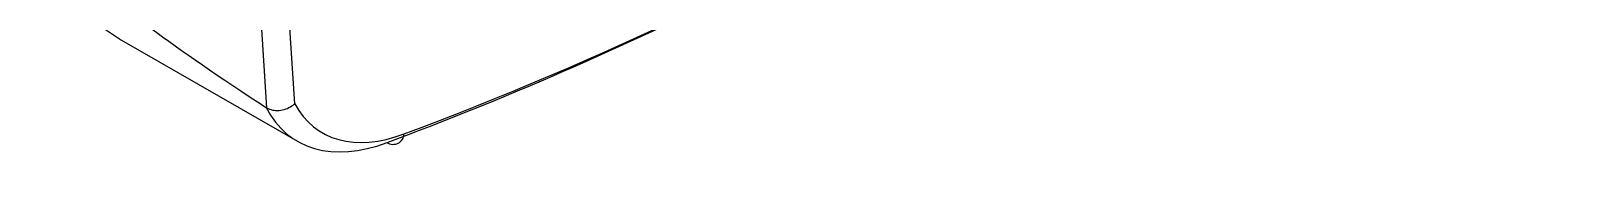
# Model space of a CAD drawing. Extents: x 7 to 113, y 1 to 87.
# Drawn here: x 18.254 to 19.008, y 64.122 to 64.183 of the extents above; entities that cross this region are included whole.
import ezdxf

# ---------------------------------------------------------------- set-up
doc = ezdxf.new("R2010")
doc.units = 0
doc.header["$MEASUREMENT"] = 0
doc.layers.add('OBJECT', color=7, linetype='CONTINUOUS')

msp = doc.modelspace()

# ---------------------------------------------------------------- linework, layer by layer
at = {"layer": 'OBJECT'}
for p, q in [((18.36263, 64.24513), (18.36875, 64.14913)), ((18.38237, 64.15114), (18.37633, 64.24587)), ((18.29703, 64.18292), (18.38369, 64.13289)), ((18.36875, 64.14913), (18.36848, 64.14929))]:
    msp.add_line(p, q, dxfattribs=at)
msp.add_arc((18.43013, 64.13683), 0.00543, 237.55395, 356.58531, dxfattribs=at)
for centre, major_axis, ratio, start_param, end_param in [((18.80411, 66.05322), (1.2039, 1.89073), 0.546175, 3.768895, 4.132403), ((19.97639, 63.35201), (1.70298, -0.87624), 0.039926, 3.257339, 3.498452), ((18.79705, 66.05773), (1.20892, 1.89938), 0.546317, 3.7688, 3.877285), ((18.44659, 64.23514), (0.06414, 0.1015), 0.548826, 2.830491, 3.767112), ((18.45365, 64.23063), (0.05912, 0.09285), 0.546175, 2.847361, 3.768895)]:
    msp.add_ellipse(centre, major_axis=major_axis, ratio=ratio, start_param=start_param, end_param=end_param, dxfattribs=at)
for points, knots in [([(18.2543, 64.24713), (18.25571, 64.24034), (18.25853, 64.22681), (18.26842, 64.2087), (18.28128, 64.19343), (18.29204, 64.18626), (18.29727, 64.18278)], [0, 0, 0, 0, 0.258946, 0.516517, 0.765539, 1, 1, 1, 1]), ([(18.36875, 64.14913), (18.36965, 64.14874), (18.37145, 64.14796), (18.37477, 64.14783), (18.37811, 64.14851), (18.3806, 64.14974), (18.38191, 64.15073), (18.38232, 64.1511), (18.38237, 64.15114)], [0, 0, 0, 0, 0.219279, 0.438503, 0.65924, 0.882985, 0.985836, 1, 1, 1, 1])]:
    msp.add_open_spline(points, degree=3, knots=knots, dxfattribs=at)

doc.saveas('drawing.dxf')
